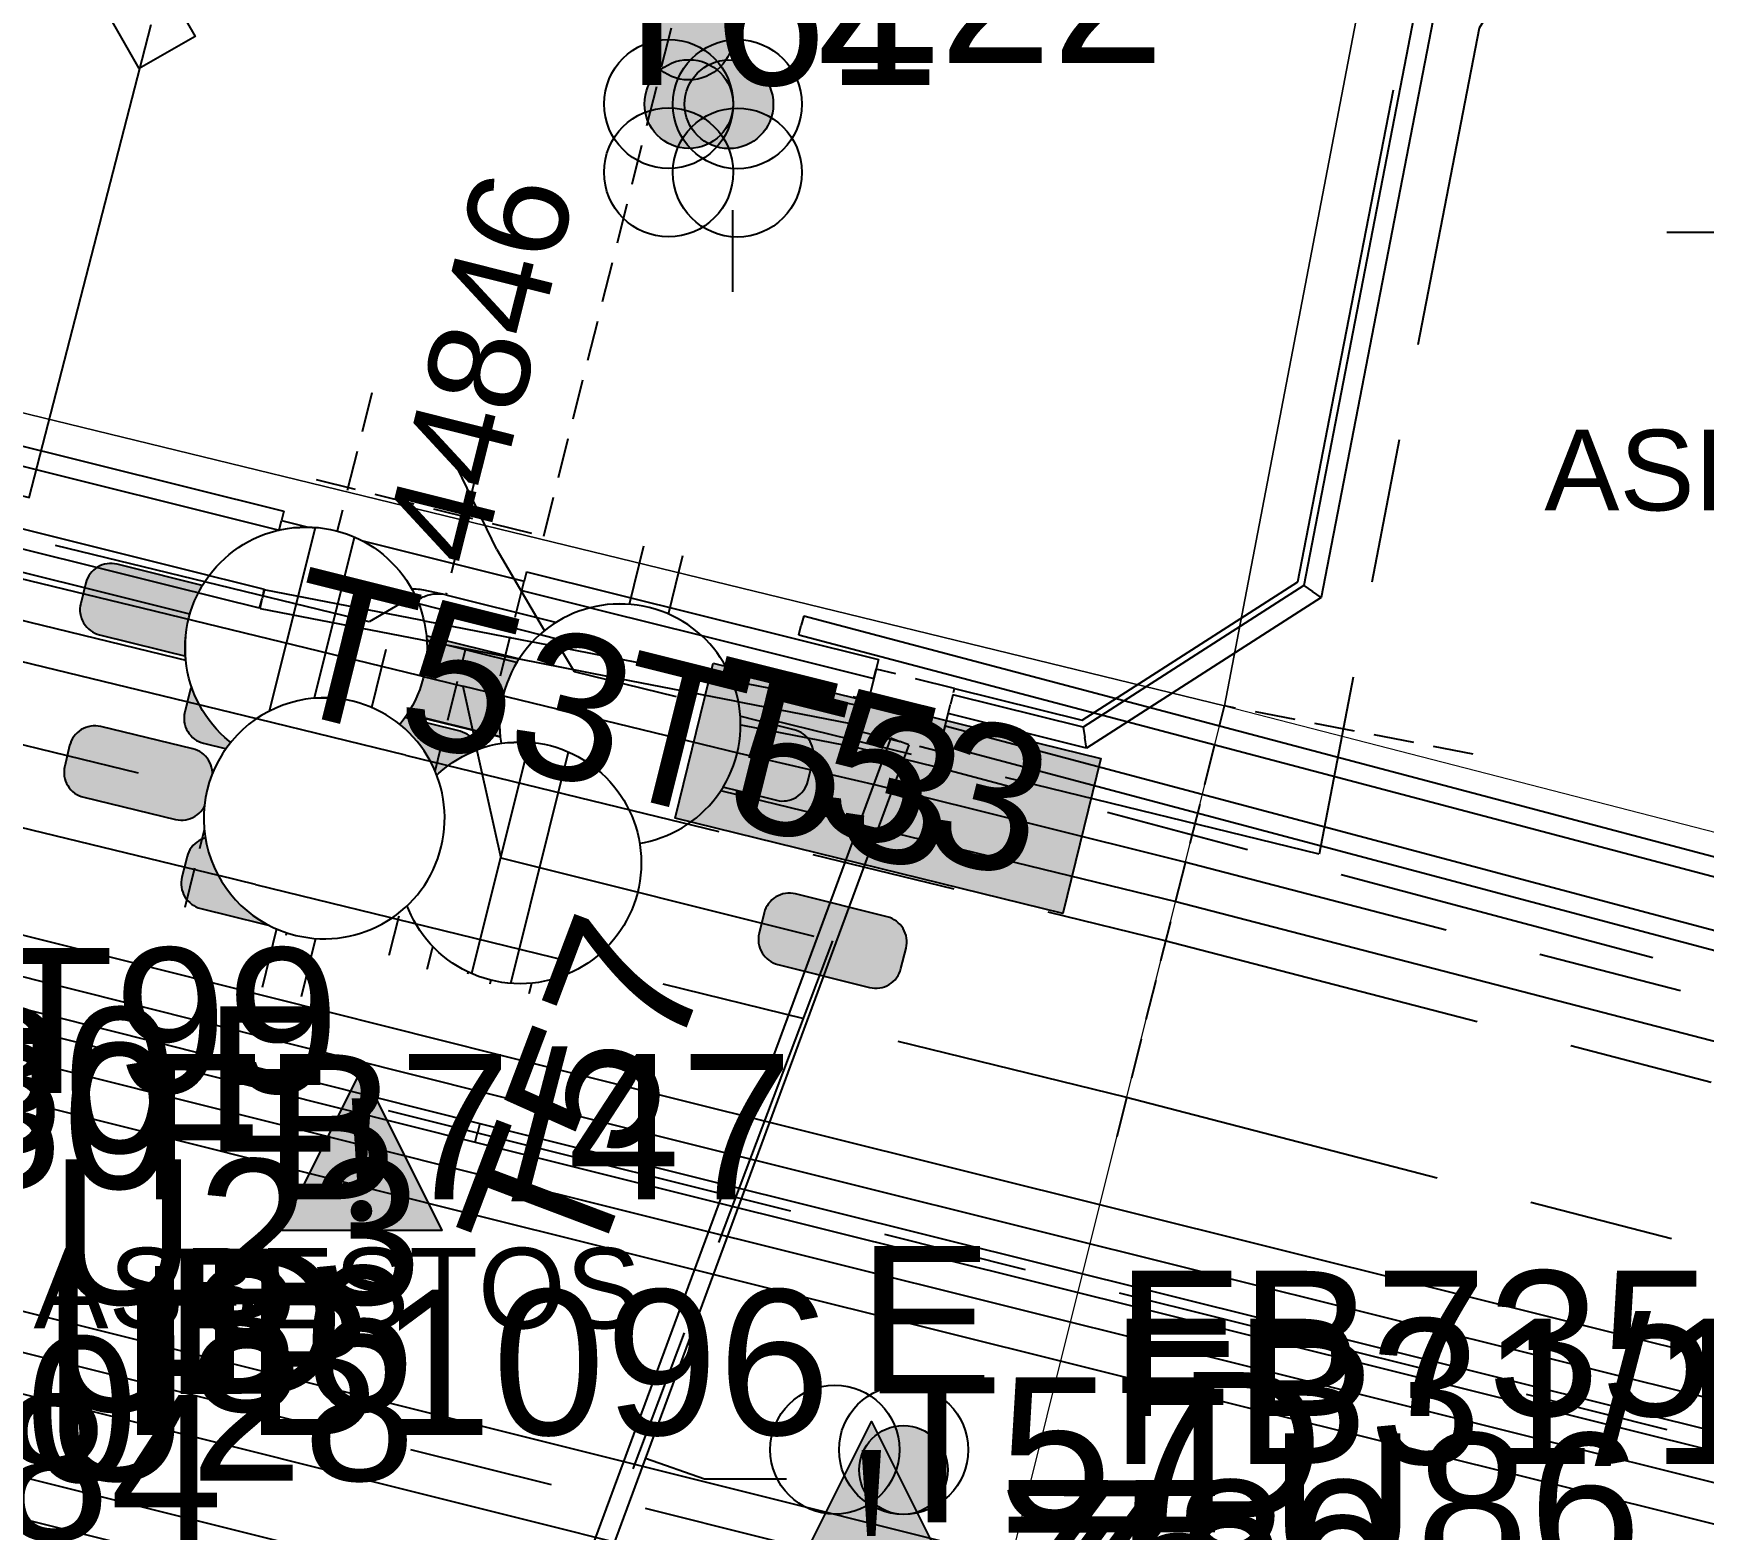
# Model space of a CAD drawing. Header units: metres. Extents: x 313711 to 315840, y 6256069 to 6257554.
# Drawn here: x 315413.14 to 315433.85, y 6256489.58 to 6256508.13 of the extents above; entities that cross this region are included whole.
import ezdxf
from ezdxf.enums import TextEntityAlignment as Align

# ---------------------------------------------------------------- set-up
doc = ezdxf.new("R2010")
doc.units = ezdxf.units.M
doc.linetypes.add('Cable Exist UG', pattern=[8.2, 4, -1.2, 1.8, -1.2])
doc.linetypes.add('DASHED', pattern=[0.75, 0.5, -0.25])
doc.layers.get('0').update_dxf_attribs({"color": 6})
for name, color, linetype in [('_User DUCT CONFIGS', 7, 'Continuous'), ('_User EARTHING', 7, 'Continuous'), ('Duct_SP_EXT', 7, 'Continuous'), ('Equip_HV_EXT', 7, 'Continuous'), ('Equip_LV_EXT', 7, 'Continuous'), ('Equip_SP_SL_EXT', 7, 'Continuous'), ('Mains_HV_EXT', 7, 'Continuous'), ('Mains_LV_EXT', 7, 'Continuous'), ('Mains_SL_EXT', 7, 'Continuous'), ('Mains_TR_EXT', 7, 'Continuous'), ('Services_SP_EXT', 7, 'Continuous'), ('SupportsUG_SP_LV_EXT', 7, 'Continuous'), ('Trench_SP_EXT', 7, 'Continuous')]:
    doc.layers.add(name, color=color, linetype=linetype)
doc.layers.add('Cadastre Land Parcels_SP_EXT', color=9, linetype='Continuous', lineweight=5)
doc.layers.add('Cadastre Roads_SP_EXT', color=9, linetype='Continuous', lineweight=5)
doc.layers.add('UNKNOWN_FEATURES', color=1, linetype='DASHED', plot=False)
doc.styles.add('iecARIAL', font='arial.ttf', dxfattribs={"height": 2})
doc.styles.add('iecNAME', font='times.ttf')
doc.styles.add('PIT_LABEL', font='arial.ttf')
doc.styles.get("Standard").update_dxf_attribs({"font": 'arial.ttf'})
doc.linetypes.add('Cable E UG', pattern='A,6,-0.5,["E",Standard,S=1.7,R=0,X=0.5,Y=-1],-2.9', length=9.4)
doc.linetypes.add('Cable P UG', pattern='A,6,-0.5,["P",Standard,S=1.7,R=0,X=0.5,Y=-1],-2.9', length=9.4)

# ---------------------------------------------------------------- blocks, each defined once
blk = doc.blocks.new('PILLAR_EXT')
blk.add_hatch(color=256).paths.add_polyline_path([(-2.475, 0.99), (-2.475, -0.99), (2.475, -0.99), (2.475, 0.99)])
blk.add_lwpolyline([(-2.475, -0.99), (2.475, -0.99), (2.475, 0.99), (-2.475, 0.99)], close=True)
at = {"style": 'iecARIAL', "flags": 8}
blk.add_attdef('ASSET_NUM', (1.5, 3.5), '', height=2.5, dxfattribs=at)
for tag, p, flags in [('OWNED_BY', (0, -0.2), 9), ('STATE', (0, -0.4), 9), ('SUPPORT_TYPE', (0, -0.6), 9), ('USAGE', (0, -0.8), 9), ('LEGEND', (0, -1), 9), ('LOCATION', (0, -1.2), 9), ('NOTES', (0, -1.4), 9), ('STREETNAME', (0, -1.8), 9), ('PARENT', (0, -1.6), 9), ('SUBURB', (0, -2), 1)]:
    blk.add_attdef(tag, p, '', height=0.2, dxfattribs=dict(flags=flags))
blk = doc.blocks.new('DUCT_EXT')
blk.add_circle((0, 0.8), 0.8)
at = {"flags": 1}
blk.add_attdef('Z', (0, 0), '', height=0.2, dxfattribs=at)
at = {"flags": 9}
for tag, p in [('DUCT_CODE', (0, 0)), ('XSECT_TYPE', (0, -0.2)), ('FB_REFERENCE', (0, -0.4)), ('STATE', (0, -0.6)), ('NOTES', (0, -0.8))]:
    blk.add_attdef(tag, text='', height=0.2, dxfattribs=at).set_placement(p, align=Align.MIDDLE_LEFT)
blk = doc.blocks.new('SL_LANTERN_EXT')
at = {"lineweight": 40}
for p, q in [((0, 1.968), (0, 6.468)), ((-1.459, 5.676), (-1.061, 5.278)), ((1.458, 5.676), (1.06, 5.278)), ((-2.25, 4.218), (2.25, 4.218)), ((-1.459, 2.759), (-1.061, 3.157)), ((1.458, 2.759), (1.06, 3.157)), ((0, 0), (0, 2.721))]:
    blk.add_line(p, q, dxfattribs=at)
blk.add_circle((0, 4.218), 1.5, dxfattribs=at)
at = {"style": 'iecARIAL', "flags": 8}
blk.add_attdef('ASSET_NUM', (1.5, 1.5), '', height=2.5, dxfattribs=at)
for tag, p, height, flags in [('CONSTRUCTED_VOLTAGE', (0.981, -0.653), 0.2, 9), ('CONTROL_TYPE', (0.981, -0.853), 0.2, 9), ('LNUMBER', (2.181, -3.253), 2.5, 8), ('LANTERN_PURPOSE', (0.981, -1.053), 0.2, 9), ('LANTERN_TYPE', (0.981, -1.253), 0.2, 9), ('NO_PHASES', (0.981, -1.453), 0.2, 9), ('OPERATING_VOLTAGE', (0.981, -1.653), 0.2, 9), ('ORIENTATION', (0.981, -1.853), 0.2, 9), ('OWNED_BY', (0.981, -2.053), 0.2, 9), ('STATE', (0.981, -2.253), 0.2, 9), ('USAGE', (0.981, -2.453), 0.2, 9), ('CEXIST', (0.981, -2.653), 0.2, 9), ('CNEW', (0.981, -2.853), 0.2, 9), ('CNUMBER', (0.981, -3.053), 0.2, 9), ('CREMOVE', (0.981, -3.253), 0.2, 9), ('CREPLACE', (0.981, -3.453), 0.2, 9), ('LKINGHEIGHT', (0.981, -3.653), 0.2, 9), ('LBRACKET', (0.981, -3.853), 0.2, 9), ('LBRACKETVOCAB', (0.981, -4.053), 0.2, 9), ('LCATEGORY', (0.981, -4.253), 0.2, 9), ('LCHARGE1', (0.981, -4.453), 0.2, 9), ('LCHARGE1PERCENT', (0.981, -4.653), 0.2, 9), ('LCHARGE2', (0.981, -4.853), 0.2, 9), ('LCHARGE2PERCENT', (0.981, -5.053), 0.2, 9), ('LCHARGE3', (0.981, -5.253), 0.2, 9), ('LCHARGE3PERCENT', (0.981, -5.453), 0.2, 9), ('LEXIST', (0.981, -5.653), 0.2, 9), ('LLAMP', (0.981, -5.853), 0.2, 9), ('LLAMPVOCAB', (0.981, -6.053), 0.2, 9), ('LMAST', (0.981, -6.253), 0.2, 9), ('LMASTVOCAB', (0.981, -6.453), 0.2, 9), ('LNEW', (0.981, -6.653), 0.2, 9), ('LANTNUMBER', (0.981, -6.853), 0.2, 9), ('LOUTREACH', (0.981, -7.253), 0.2, 9), ('LOUTREACHVOCAB', (0.981, -7.453), 0.2, 9), ('LRATECODE', (0.981, -7.653), 0.2, 9), ('LREMOVE', (0.981, -7.853), 0.2, 9), ('LREPLACE', (0.981, -8.053), 0.2, 9), ('LTYPE', (0.981, -8.253), 0.2, 9), ('LTYPEVOCAB', (0.981, -8.453), 0.2, 9), ('LEGEND', (0.981, -8.653), 0.2, 9), ('LOCATION', (0.981, -8.853), 0.2, 9), ('NOTES', (0.981, -9.053), 0.2, 9), ('STREETNAME', (0.981, -9.253), 0.2, 9), ('SUBURB', (0.981, -9.453), 0.2, 1)]:
    blk.add_attdef(tag, p, '', height=height, dxfattribs=dict(flags=flags))
blk = doc.blocks.new('CCP_EXT')
at = {"flags": 9}
for tag, p in [('ORIENTATION', (0, -0.8)), ('OWNED_BY', (0, -1)), ('USAGE', (0, -1.2)), ('LEGEND', (0, -1.4)), ('LIFE_SUPPORT', (0, -1.6)), ('STATE', (0, -1.8)), ('NOTES', (0, -2))]:
    blk.add_attdef(tag, text='', height=0.2, dxfattribs=at).set_placement(p, align=Align.MIDDLE_LEFT)
blk.add_wipeout([(0, 0.566), (0.566, 0), (0, -0.566), (-0.566, 0)])
blk.add_lwpolyline([(-0.566, 0), (0, 0.566), (0.566, 0), (0, -0.566), (-0.566, 0)])
at = {"flags": 1}
blk.add_attdef('Z', (0, 0), '', height=0.2, dxfattribs=at)
at = {"flags": 9}
for tag, p in [('CCP_TYPE', (0, 0)), ('CONSTRUCTED_VOLTAGE', (0, -0.2)), ('NO_PHASES', (0, -0.4)), ('OPERATING_VOLTAGE', (0, -0.6))]:
    blk.add_attdef(tag, text='', height=0.2, dxfattribs=at).set_placement(p, align=Align.MIDDLE_LEFT)
blk = doc.blocks.new('HV_STJ_EXT')
h = blk.add_hatch(color=256)
edge = h.paths.add_edge_path()
edge.add_ellipse((-0.586, 0.131), major_axis=(0.226, 0.226), ratio=1, start_angle=45, end_angle=135)
edge.add_line((-0.906, 0.131), (-0.906, -0.131))
edge.add_ellipse((-0.586, -0.131), major_axis=(0.226, 0.226), ratio=1, start_angle=135, end_angle=225)
edge.add_line((-0.586, -0.451), (0.586, -0.451))
edge.add_ellipse((0.586, -0.131), major_axis=(-0.226, 0.226), ratio=1, start_angle=135, end_angle=225)
edge.add_line((0.906, -0.131), (0.906, 0.131))
edge.add_ellipse((0.586, 0.131), major_axis=(-0.226, 0.226), ratio=1, start_angle=225, end_angle=315)
edge.add_line((0.586, 0.451), (-0.586, 0.451))
blk.add_lwpolyline([(-0.906, 0.131), (-0.906, -0.131, 0.414214), (-0.586, -0.451), (0.586, -0.451, 0.414214), (0.906, -0.131), (0.906, 0.131, 0.414214), (0.586, 0.451), (-0.586, 0.451, 0.414214)], format="xyb", close=True)
for tag, flags, p in [('ORIENTATION', 9, (1.5, 0)), ('USAGE', 9, (1.5, -0.2)), ('LEGEND', 9, (1.5, -0.4)), ('NOTES', 9, (1.5, -0.6)), ('Z', 1, (1.5, -0.8))]:
    blk.add_attdef(tag, text='', height=0.2, dxfattribs=dict(flags=flags)).set_placement(p, align=Align.MIDDLE_LEFT)
blk = doc.blocks.new('LV_STJ_EXT')
h = blk.add_hatch(color=256)
edge = h.paths.add_edge_path()
edge.add_ellipse((-0.586, 0.131), major_axis=(0.226, 0.226), ratio=1, start_angle=45, end_angle=135)
edge.add_line((-0.906, 0.131), (-0.906, -0.131))
edge.add_ellipse((-0.586, -0.131), major_axis=(0.226, 0.226), ratio=1, start_angle=135, end_angle=225)
edge.add_line((-0.586, -0.451), (0.586, -0.451))
edge.add_ellipse((0.586, -0.131), major_axis=(-0.226, 0.226), ratio=1, start_angle=135, end_angle=225)
edge.add_line((0.906, -0.131), (0.906, 0.131))
edge.add_ellipse((0.586, 0.131), major_axis=(-0.226, 0.226), ratio=1, start_angle=225, end_angle=315)
edge.add_line((0.586, 0.451), (-0.586, 0.451))
blk.add_lwpolyline([(-0.906, 0.131), (-0.906, -0.131, 0.414214), (-0.586, -0.451), (0.586, -0.451, 0.414214), (0.906, -0.131), (0.906, 0.131, 0.414214), (0.586, 0.451), (-0.586, 0.451, 0.414214)], format="xyb", close=True)
at = {"flags": 1}
blk.add_attdef('Z', (0, 0), '', height=0.2, dxfattribs=at)
at = {"flags": 9}
for tag, p in [('ORIENTATION', (0, 0)), ('USAGE', (0, -0.2)), ('LEGEND', (0, -0.4)), ('NOTES', (0, -0.6))]:
    blk.add_attdef(tag, text='', height=0.2, dxfattribs=at).set_placement(p, align=Align.MIDDLE_LEFT)
blk = doc.blocks.new('WARNING_FEATURE_EXT')
h = blk.add_hatch(color=2)
h.dxf.hatch_style = 1
h.paths.add_polyline_path([(0.001, 1.995), (-0.994, -0.001), (0.997, -0.001)])
at = {"color": 18, "true_color": 0x000000}
blk.add_lwpolyline([(-0.994, -0.001), (0.001, 1.995), (0.997, -0.001)], close=True, dxfattribs=at)
at = {"color": 18, "true_color": 0x000000, "insert": (0.001, 0.872), "char_height": 1.5, "attachment_point": 5, "line_spacing_factor": 1.5, "style": 'iecNAME'}
blk.add_mtext_dynamic_manual_height_columns('!', width=1.5, gutter_width=4, heights=[0], dxfattribs=at)
at = {"color": 2, "flags": 1}
for tag, p in [('STATE', (1.191, 2.008)), ('HAZMAT_ID', (1.191, 0.723))]:
    blk.add_attdef(tag, p, '', height=0.8, dxfattribs=at)
at = {"color": 2}
blk.add_attdef('WARNING_TYPE', text='', height=1, dxfattribs=at).set_placement((-4.067, -1.217), (4.875, -1.217), align=Align.ALIGNED)
at = {"color": 2, "flags": 1}
blk.add_attdef('WARNING_DESC', text='', height=0.8, dxfattribs=at).set_placement((1.191, -0.562), align=Align.MIDDLE_CENTER)
blk = doc.blocks.new('LV_UG_LINKS_CLOSED_EXT')
blk.add_wipeout([(-1.056, 1.057), (-1.18, 0.916), (-1.286, 0.761), (-1.371, 0.594), (-1.435, 0.417), (-1.476, 0.234), (-1.493, 0.047), (-1.487, -0.14), (-1.458, -0.326), (-1.406, -0.506), (-1.331, -0.678), (-1.236, -0.839), (-1.121, -0.988), (-0.988, -1.12), (-0.84, -1.235), (-0.679, -1.331), (-0.506, -1.406), (-0.326, -1.458), (-0.141, -1.487), (0.047, -1.493), (0.233, -1.476), (0.416, -1.435), (0.593, -1.371), (0.76, -1.286), (0.915, -1.181), (1.056, -1.057), (1.18, -0.916), (1.286, -0.761), (1.371, -0.594), (1.435, -0.417), (1.476, -0.234), (1.493, -0.047), (1.487, 0.14), (1.458, 0.326), (1.406, 0.506), (1.331, 0.678), (1.236, 0.839), (1.121, 0.988), (0.988, 1.12), (0.84, 1.235), (0.679, 1.331), (0.506, 1.406), (0.326, 1.458), (0.141, 1.487), (-0.047, 1.493), (-0.233, 1.476), (-0.416, 1.435), (-0.593, 1.371), (-0.76, 1.286), (-0.915, 1.181)])
for p, q in [((-0.25, -1.479), (-0.25, 1.479)), ((0.25, -1.479), (0.25, 1.479))]:
    blk.add_line(p, q)
blk.add_circle((0, 0), 1.5)
at = {"flags": 9}
for tag, p in [('ACTUAL_STATUS', (0, 0)), ('CONSTRUCTED_VOLTAGE', (0, -0.2)), ('NO_PHASES', (0, -0.4)), ('OPERATING_VOLTAGE', (0, -0.6)), ('ORIENTATION', (0, -0.8)), ('STATE', (0, -1)), ('SWITCH_TYPE', (0, -1.2)), ('USAGE', (0, -1.4)), ('NOTES', (0, -1.6))]:
    blk.add_attdef(tag, text='', height=0.2, dxfattribs=at).set_placement(p, align=Align.MIDDLE_LEFT)
at = {"flags": 1}
blk.add_attdef('Z', (0, 0), '', height=0.2, dxfattribs=at)
blk = doc.blocks.new('LV_UG_LINKS_OPEN_EXT')
for p, q in [((-0.249, 1.473), (-0.249, 2.22)), ((0.249, 1.473), (0.249, 2.22)), ((-0.249, -1.473), (-0.249, -2.22)), ((0.249, -1.473), (0.249, -2.22))]:
    blk.add_line(p, q)
at = {"flags": 9}
for tag, p in [('ACTUAL_STATUS', (0, 0)), ('CONSTRUCTED_VOLTAGE', (0, -0.2)), ('NO_PHASES', (0, -0.4)), ('OPERATING_VOLTAGE', (0, -0.6)), ('ORIENTATION', (0, -0.8)), ('STATE', (0, -1)), ('SWITCH_TYPE', (0, -1.2)), ('USAGE', (0, -1.4)), ('NOTES', (0, -1.6))]:
    blk.add_attdef(tag, text='', height=0.2, dxfattribs=at).set_placement(p, align=Align.MIDDLE_LEFT)
at = {"flags": 1}
blk.add_attdef('Z', (0, 0), '', height=0.2, dxfattribs=at)
blk.add_wipeout([(-0.249, 1.473), (-0.432, 1.43), (-0.608, 1.365), (-0.774, 1.278), (-0.928, 1.171), (-1.067, 1.045), (-1.19, 0.903), (-1.294, 0.747), (-1.377, 0.579), (-1.439, 0.402), (-1.478, 0.218), (-1.494, 0.031), (-1.486, -0.156), (-1.455, -0.341), (-1.4, -0.521), (-1.324, -0.692), (-1.227, -0.853), (-1.11, -1), (-0.976, -1.131), (-0.827, -1.244), (-0.664, -1.338), (-0.491, -1.411), (-0.311, -1.461), (-0.125, -1.489), (0.062, -1.493), (0.249, -1.473), (0.432, -1.43), (0.608, -1.365), (0.774, -1.278), (0.928, -1.171), (1.067, -1.045), (1.19, -0.903), (1.294, -0.747), (1.377, -0.579), (1.439, -0.402), (1.478, -0.218), (1.494, -0.031), (1.486, 0.156), (1.455, 0.341), (1.4, 0.521), (1.324, 0.692), (1.227, 0.853), (1.11, 1), (0.976, 1.131), (0.827, 1.244), (0.664, 1.338), (0.491, 1.411), (0.311, 1.461), (0.125, 1.489), (-0.062, 1.493)])
blk.add_lwpolyline([(0, -1.494, 1), (0, 1.494, 1)], format="xyb", close=True)
blk = doc.blocks.new('CABLE_LARGE_EXT')
h = blk.add_hatch(color=256)
edge = h.paths.add_edge_path()
edge.add_arc((0, 0.55), 0.55, 0, 360)
blk.add_circle((0, 0.55), 0.55)
at = {"flags": 1}
blk.add_attdef('Z', (0, 0), '', height=0.2, dxfattribs=at)
at = {"flags": 9}
for tag, p in [('COND_CODE', (0, 0)), ('FB_REFERENCE', (0, -0.2)), ('STATE', (0, -0.4)), ('XSECT_SIZE', (0, -0.6)), ('NOTES', (0, -0.8))]:
    blk.add_attdef(tag, text='', height=0.2, dxfattribs=at).set_placement(p, align=Align.MIDDLE_LEFT)
blk = doc.blocks.new('PIT_EXT')
blk.add_hatch(color=256).paths.add_polyline_path([(-2.475, 0.99), (2.475, 0.99), (2.475, -0.99), (-2.475, -0.99)])
at = {"lineweight": -3}
blk.add_lwpolyline([(-2.475, 0.99), (2.475, 0.99), (2.475, -0.99), (-2.475, -0.99)], close=True, dxfattribs=at)
at = {"style": 'PIT_LABEL'}
for tag, height, flags, p in [('ASSET_NUM', 2.5, 8, (2, 2)), ('STREET_CODE', 0.2, 9, (0, -0.2))]:
    blk.add_attdef(tag, text='', height=height, dxfattribs=dict(at, flags=flags)).set_placement(p, align=Align.MIDDLE_LEFT)
at = {"flags": 1}
blk.add_attdef('Z', (0, 0), '', height=0.2, dxfattribs=at)
at = {"flags": 9}
for tag, p in [('OWNED_BY', (0, -0.4)), ('STATE', (0, -0.6)), ('SUPPORT_TYPE', (0, -0.8)), ('USAGE', (0, -1)), ('LOCATION', (0, -1.2)), ('NOTES', (0, -1.4))]:
    blk.add_attdef(tag, text='', height=0.2, dxfattribs=at).set_placement(p, align=Align.MIDDLE_LEFT)

msp = doc.modelspace()

# ---------------------------------------------------------------- linework, layer by layer
at = {"layer": '_User DUCT CONFIGS'}
for points in [[(315421.811, 6256505.937), (315421.811, 6256504.924)], [(315434.947, 6256505.66), (315433.392, 6256505.66)], [(315422.479, 6256490.202), (315421.462, 6256490.202), (315420.731, 6256490.457)]]:
    msp.add_lwpolyline(points, dxfattribs=at)
at = {"layer": 'Cadastre Land Parcels_SP_EXT', "linetype": 'Continuous'}
msp.add_lwpolyline([(315437.118, 6256553.86), (315435.449, 6256556.455), (315432.933, 6256558.246), (315404.639, 6256565.374), (315401.119, 6256550.437), (315400.984, 6256550.472), (315397.407, 6256538.599), (315388.602, 6256509.375), (315404.41, 6256505.521), (315427.911, 6256499.793), (315431.701, 6256519.549), (315433.183, 6256525.36), (315432.831, 6256525.437), (315437.702, 6256550.833), (315437.118, 6256553.86)], close=True, dxfattribs=at)
at = {"layer": 'Cadastre Roads_SP_EXT', "linetype": 'Continuous'}
msp.add_lwpolyline([(315437.702, 6256550.833), (315432.831, 6256525.437), (315433.183, 6256525.36), (315431.701, 6256519.549), (315427.911, 6256499.793), (315439.301, 6256496.855), (315455.014, 6256492.844), (315452.186, 6256494.376), (315450.458, 6256497.086), (315450.263, 6256500.295), (315460.542, 6256552.988)], dxfattribs=at)
at = {"layer": 'Duct_SP_EXT'}
for p, q in [((315430.306, 6256508.595), (315428.891, 6256501.282)), ((315430.542, 6256508.549), (315429.107, 6256501.136)), ((315428.891, 6256501.282), (315426.158, 6256499.526)), ((315428.891, 6256501.282), (315428.999, 6256501.209)), ((315429.107, 6256501.136), (315426.2, 6256499.268)), ((315429.107, 6256501.136), (315428.999, 6256501.209)), ((315422.692, 6256500.906), (315422.661, 6256500.79)), ((315422.692, 6256500.906), (315454.349, 6256492.533)), ((315422.63, 6256500.674), (315422.661, 6256500.79)), ((315422.63, 6256500.674), (315454.287, 6256492.301)), ((315423.563, 6256500.132), (315423.592, 6256500.249)), ((315423.621, 6256500.365), (315423.592, 6256500.249)), ((315424.543, 6256499.929), (315424.513, 6256499.812)), ((315426.158, 6256499.526), (315424.543, 6256499.929)), ((315423.422, 6256499.543), (315423.445, 6256499.661)), ((315423.468, 6256499.779), (315423.445, 6256499.661)), ((315424.484, 6256499.696), (315424.513, 6256499.812)), ((315426.2, 6256499.268), (315424.484, 6256499.696)), ((315424.386, 6256499.311), (315424.417, 6256499.427)), ((315424.448, 6256499.543), (315424.417, 6256499.427)), ((315424.448, 6256499.543), (315449.196, 6256492.956)), ((315426.158, 6256499.526), (315426.179, 6256499.397)), ((315423.771, 6256499.393), (315423.883, 6256499.351)), ((315423.996, 6256499.31), (315423.883, 6256499.351)), ((315424.386, 6256499.311), (315449.135, 6256492.724)), ((315426.2, 6256499.268), (315426.179, 6256499.397)), ((315418.618, 6256494.38), (315418.647, 6256494.497)), ((315418.676, 6256494.613), (315418.647, 6256494.497)), ((315418.676, 6256494.613), (315434.211, 6256490.739)), ((315418.618, 6256494.38), (315434.154, 6256490.506))]:
    msp.add_line(p, q, dxfattribs=at)
at = {"layer": 'Mains_HV_EXT', "linetype": 'Cable P UG'}
for points in [[(315636.172, 6256442.659), (315561.234, 6256460.994), (315555.592, 6256460.225), (315526.31, 6256467.475), (315512.72, 6256470.825), (315503.979, 6256473.005), (315491.37, 6256476.155), (315463.221, 6256483.104), (315437, 6256489.43), (315434.064, 6256490.136), (315418.526, 6256494.012), (315385.608, 6256502.285), (315365.238, 6256507.415)], [(315636.052, 6256442.173), (315561.208, 6256460.485), (315555.564, 6256459.717), (315526.19, 6256466.989), (315512.599, 6256470.339), (315503.858, 6256472.52), (315491.249, 6256475.669), (315463.103, 6256482.618), (315436.883, 6256488.944), (315433.945, 6256489.651), (315418.404, 6256493.527), (315385.486, 6256501.8), (315365.116, 6256506.93)]]:
    msp.add_lwpolyline(points, dxfattribs=at)
at = {"layer": 'Trench_SP_EXT', "linetype": 'Cable Exist UG'}
for points in [[(315424.562, 6256500.006), (315426.143, 6256499.612), (315428.818, 6256501.331), (315429.239, 6256503.505), (315430.658, 6256510.798), (315430.658, 6256510.798, -0.227058), (315430.781, 6256510.928), (315430.781, 6256510.928, 0.212012), (315430.905, 6256511.025)], [(315418.888, 6256501.731), (315419.521, 6256500.653), (315419.521, 6256500.653, -0.63514), (315419.262, 6256500.298), (315419.262, 6256500.298), (315418.498, 6256500.488), (315415.976, 6256501.118)], [(315418.254, 6256501.168), (315417.981, 6256501.227), (315417.981, 6256501.227, 0.090344), (315417.612, 6256501.221), (315417.612, 6256501.221), (315416.919, 6256501.051), (315416.919, 6256501.051, -0.101942), (315416.677, 6256501.046)], [(315417.253, 6256500.868, 0.113264), (315417.57, 6256500.945), (315417.57, 6256500.945), (315417.954, 6256501.129), (315417.954, 6256501.129, -0.173363), (315418.254, 6256501.168)], [(315419.521, 6256500.653), (315419.599, 6256500.434), (315419.642, 6256500.179), (315419.642, 6256500.179, 0.514963), (315419.869, 6256500.093), (315419.869, 6256500.093), (315420.115, 6256500.213), (315420.115, 6256500.213, -0.059856), (315420.3, 6256500.274)]]:
    msp.add_lwpolyline(points, format="xyb", dxfattribs=at)
for points in [[(315449.07, 6256492.451), (315424.32, 6256499.036), (315423.36, 6256499.27), (315415.879, 6256500.729), (315404.019, 6256503.688), (315389.596, 6256507.292)], [(315418.888, 6256501.731), (315418.276, 6256502.996)], [(315416.218, 6256502.088), (315419.225, 6256501.338)], [(315418.254, 6256501.168), (315423.495, 6256499.86)]]:
    msp.add_lwpolyline(points, dxfattribs=at)
at = {"layer": 'UNKNOWN_FEATURES'}
for points in [[(315416.647, 6256502.599), (315419.468, 6256501.895), (315433.437, 6256557.488)], [(315417.338, 6256503.674), (315416.677, 6256501.046)], [(315418.81, 6256503.377), (315418.255, 6256501.168)], [(315415.022, 6256497.296), (315415.976, 6256501.118), (315416.218, 6256502.088)], [(315418.025, 6256496.527), (315419.225, 6256501.338)], [(315416.275, 6256496.946), (315417.253, 6256500.868)], [(315417.554, 6256496.701), (315418.498, 6256500.488)], [(315419.506, 6256500.396), (315418.525, 6256496.464)], [(315419.29, 6256496.225), (315420.3, 6256500.274)], [(315423.592, 6256500.248), (315423.398, 6256499.472), (315424.368, 6256499.23), (315424.562, 6256500.006), (315423.592, 6256500.248)], [(315418.804, 6256496.343), (315419.735, 6256500.077)], [(315426.577, 6256494.45), (315427.909, 6256499.79)], [(315430.993, 6256499.193), (315427.909, 6256499.79)]]:
    msp.add_lwpolyline(points, dxfattribs=at)

# ---------------------------------------------------------------- block references
at = {"layer": '_User DUCT CONFIGS'}
for name, p, rotation in [('CABLE_LARGE_EXT', (315421.818, 6256508.103), 90.0000000000002), ('DUCT_EXT', (315421.818, 6256507.255), 89.929876784844), ('DUCT_EXT', (315422.669, 6256507.253), 89.98440569069501), ('CABLE_LARGE_EXT', (315421.818, 6256507.255), 90.0000000000002), ('CABLE_LARGE_EXT', (315422.315, 6256507.253), 90.08633879351177), ('DUCT_EXT', (315421.817, 6256506.407), 89.929876784844), ('DUCT_EXT', (315422.669, 6256506.405), 89.98440569069501), ('DUCT_EXT', (315423.076, 6256489.767), 359.8705331204645), ('DUCT_EXT', (315423.929, 6256489.765), 359.8705331204645)]:
    msp.add_blockref(name, p, dxfattribs=dict(at, rotation=rotation))
msp.add_blockref('CABLE_LARGE_EXT', (315423.929, 6256489.765), dxfattribs=at)
at = {"layer": '_User EARTHING'}
ref = msp.add_blockref('WARNING_FEATURE_EXT', (315435.942, 6256503.432), dxfattribs=at)
ref.add_attrib('WARNING_TYPE', 'ASBESTOS', (315431.875, 6256502.215), dxfattribs={"layer": '0', "color": 2, "height": 1})
ref = msp.add_blockref('WARNING_FEATURE_EXT', (315417.209, 6256493.287), dxfattribs=at)
ref.add_attrib('WARNING_TYPE', 'ASBESTOS', (315413.142, 6256492.07), dxfattribs={"layer": '0', "color": 2, "height": 1})
ref = msp.add_blockref('WARNING_FEATURE_EXT', (315423.53, 6256488.923), dxfattribs=at)
ref.add_attrib('WARNING_TYPE', 'ASBESTOS', (315419.464, 6256487.706), dxfattribs={"layer": '0', "color": 2, "height": 1})
at = {"layer": 'Equip_HV_EXT'}
for p, rotation in [((315415.929, 6256499.625), 166.1759814467769), ((315417.754, 6256499.18), 345.9815358421991), ((315415.894, 6256497.575), 345.9923577046455)]:
    msp.add_blockref('HV_STJ_EXT', p, dxfattribs=dict(at, rotation=rotation))
at = {"layer": 'Equip_LV_EXT'}
for p, rotation in [((315414.639, 6256500.969), 345.994288621357), ((315421.896, 6256499.2), 165.9942886213568), ((315414.441, 6256498.959), 346.4669650271941), ((315423.05, 6256496.879), 165.9942886132856)]:
    msp.add_blockref('LV_STJ_EXT', p, dxfattribs=dict(at, rotation=rotation))
at = {"layer": 'Equip_SP_SL_EXT'}
ref = msp.add_blockref('SL_LANTERN_EXT', (315431.806, 6256509.394), dxfattribs=dict(at, rotation=257.1930369397287))
ref.add_attrib('ASSET_NUM', '52752', dxfattribs={"layer": '0', "height": 2.5, "rotation": 344.7625, "style": 'iecARIAL'}).set_placement((315433.306, 6256510.894), align=Align.MIDDLE_LEFT)
at = {"layer": 'SupportsUG_SP_LV_EXT'}
ref = msp.add_blockref('PILLAR_EXT', (315418.464, 6256500.037), dxfattribs=dict(at, xscale=0.5, yscale=0.5, zscale=0.5, rotation=166.0241735911987))
ref.add_attrib('ASSET_NUM', '44846', dxfattribs={"layer": '0', "height": 1.25, "rotation": 75.8957, "style": 'iecARIAL'}).set_placement((315418.078, 6256501.633), align=Align.MIDDLE_LEFT)

# ---------------------------------------------------------------- texts
at = {"layer": '_User DUCT CONFIGS'}
for s, p in [('Z22', (315422.834, 6256507.763)), ('T61', (315420.041, 6256507.491)), ('L', (315412.169, 6256495.597)), ('E', (315415.253, 6256494.263)), ('Z80', (315410.571, 6256493.805)), ('FB7/47', (315414.455, 6256493.672)), ('U23', (315413.349, 6256492.369)), ('B', (315414.761, 6256491.258)), ('D', (315415.186, 6256491.26)), ('E', (315423.361, 6256491.293)), ('U86', (315413.262, 6256491.043)), ('FB7354', (315426.557, 6256490.985)), ('FB1096', (315414.221, 6256490.751)), ('FB31/17', (315426.489, 6256490.391)), ('Z90', (315410.107, 6256490.168)), ('U28', (315413.269, 6256490.184)), ('T57', (315423.578, 6256489.665)), ('D', (315427.32, 6256489.729)), ('T84', (315411.158, 6256489.445)), ('U86', (315428.467, 6256488.971)), ('Z5', (315425.065, 6256488.39)), ('Z80', (315425.748, 6256488.387)), ('Z5', (315425.065, 6256487.937)), ('Z80', (315425.737, 6256487.942))]:
    msp.add_text(s, height=1.8, dxfattribs=at).set_placement(p)

# ---------------------------------------------------------------- next in the draw order: block references
at = {"layer": 'Services_SP_EXT', "rotation": 74.76408043590388}
msp.add_blockref('CCP_EXT', (315414.602, 6256508.242), dxfattribs=at)

# ---------------------------------------------------------------- next in the draw order: linework, layer by layer
at = {"layer": 'Cadastre Roads_SP_EXT', "linetype": 'Continuous'}
msp.add_lwpolyline([(315358.429, 6256498.196), (315385.407, 6256491.455), (315396.244, 6256488.747), (315401.607, 6256487.407), (315423.456, 6256481.94), (315425.712, 6256490.985), (315427.911, 6256499.793), (315404.41, 6256505.521), (315388.602, 6256509.375), (315368.556, 6256514.427)], dxfattribs=at)
at = {"layer": 'Mains_HV_EXT', "linetype": 'Cable P UG'}
for points in [[(315521.061, 6256556.791), (315522.41, 6256561.685), (315529.492, 6256559.731), (315529.492, 6256559.731), (315523.367, 6256538.148), (315523.303, 6256537.927), (315522.517, 6256534.698), (315509.049, 6256481.299), (315508.809, 6256480.349), (315508.809, 6256480.349), (315495.181, 6256468.951), (315483.721, 6256471.759), (315454.17, 6256478.99), (315426.622, 6256485.793), (315425.031, 6256487.216), (315402.941, 6256492.743), (315397.577, 6256494.083), (315386.74, 6256496.791), (315355.387, 6256504.626), (315354.208, 6256503.92)], [(315521.58, 6256556.791), (315522.759, 6256561.07), (315528.391, 6256559.516), (315528.391, 6256559.516), (315522.406, 6256538.424), (315522.336, 6256538.185), (315521.546, 6256534.938), (315508.079, 6256481.544), (315507.919, 6256480.908), (315507.919, 6256480.908), (315494.927, 6256470.043), (315483.959, 6256472.73), (315454.407, 6256479.962), (315427.103, 6256486.705), (315425.513, 6256488.126), (315403.184, 6256493.713), (315397.819, 6256495.053), (315386.982, 6256497.761), (315386.982, 6256497.761), (315355.228, 6256505.696)], [(315313.849, 6256515.017), (315314.606, 6256514.828), (315328.411, 6256511.377), (315332.494, 6256510.354), (315352.643, 6256505.313), (315355.069, 6256506.767), (315355.069, 6256506.767), (315387.225, 6256498.731), (315398.062, 6256496.023), (315403.426, 6256494.683), (315425.996, 6256489.036), (315425.996, 6256489.036), (315427.584, 6256487.616), (315454.643, 6256480.934), (315484.197, 6256473.701), (315494.673, 6256471.135), (315507.029, 6256481.467), (315507.029, 6256481.467), (315520.348, 6256534.277), (315509.814, 6256537.332), (315513.833, 6256551.191)], [(315367.946, 6256512.002), (315388.001, 6256506.948), (315388.001, 6256506.948), (315403.817, 6256503.092), (315427.304, 6256497.364), (315454.349, 6256490.349), (315454.349, 6256490.349), (315498.399, 6256479.463), (315503.467, 6256483.703), (315515.525, 6256531.511), (315504.858, 6256534.604), (315509.668, 6256551.191)]]:
    msp.add_lwpolyline(points, dxfattribs=at)
at = {"layer": 'Mains_LV_EXT', "linetype": 'Cable Exist UG'}
msp.add_lwpolyline([(315324.601, 6256523.412), (315329.367, 6256522.215), (315335.057, 6256518.722), (315335.057, 6256518.722), (315345.229, 6256516.166), (315345.665, 6256515.426), (315347.479, 6256514.942), (315348.141, 6256515.434), (315348.141, 6256515.434), (315350.078, 6256514.947), (315367.58, 6256510.548), (315387.64, 6256505.492), (315391.727, 6256504.496), (315391.919, 6256504.129), (315393.733, 6256503.667), (315394.165, 6256503.901), (315403.462, 6256501.635), (315414.441, 6256498.959)], dxfattribs=at)

# ---------------------------------------------------------------- next in the draw order: block references
at = {"layer": 'Equip_LV_EXT', "rotation": 346.0055531307594}
msp.add_blockref('LV_UG_LINKS_CLOSED_EXT', (315416.522, 6256500.51), dxfattribs=at)

# ---------------------------------------------------------------- next in the draw order: linework, layer by layer
at = {"layer": 'Duct_SP_EXT'}
for p, q in [((315404.387, 6256505.163), (315416.247, 6256502.204)), ((315404.329, 6256504.93), (315416.189, 6256501.971)), ((315416.005, 6256501.234), (315404.145, 6256504.192)), ((315416.247, 6256502.204), (315416.218, 6256502.088)), ((315416.189, 6256501.971), (315416.218, 6256502.088)), ((315415.998, 6256501.235), (315415.976, 6256501.118)), ((315416.005, 6256501.234), (315415.976, 6256501.118))]:
    msp.add_line(p, q, dxfattribs=at)
at = {"layer": 'Mains_LV_EXT', "linetype": 'Cable Exist UG'}
msp.add_lwpolyline([(315374.416, 6256510.887), (315388.121, 6256507.433), (315403.936, 6256503.578), (315414.639, 6256500.969)], dxfattribs=at)
at = {"layer": 'Services_SP_EXT'}
msp.add_lwpolyline([(315374.416, 6256510.888), (315375.97, 6256511.527), (315388.361, 6256508.404), (315404.173, 6256504.55), (315413.089, 6256502.376), (315414.602, 6256508.242)], dxfattribs=at)

# ---------------------------------------------------------------- next in the draw order: block references
at = {"layer": 'Equip_LV_EXT', "rotation": 165.9942886213568}
msp.add_blockref('LV_UG_LINKS_OPEN_EXT', (315420.416, 6256499.561), dxfattribs=at)

# ---------------------------------------------------------------- next in the draw order: linework, layer by layer
at = {"layer": 'Duct_SP_EXT'}
for p, q in [((315419.196, 6256501.221), (315419.225, 6256501.338)), ((315419.254, 6256501.454), (315419.225, 6256501.338)), ((315419.254, 6256501.454), (315423.621, 6256500.365)), ((315419.196, 6256501.221), (315423.563, 6256500.132)), ((315420.277, 6256500.157), (315420.3, 6256500.274)), ((315420.277, 6256500.157), (315420.3, 6256500.274)), ((315420.323, 6256500.392), (315420.3, 6256500.274)), ((315420.323, 6256500.392), (315420.3, 6256500.274)), ((315420.323, 6256500.392), (315423.468, 6256499.779))]:
    msp.add_line(p, q, dxfattribs=at)
at = {"layer": 'Mains_LV_EXT', "linetype": 'Cable Exist UG'}
msp.add_lwpolyline([(315462.315, 6256488.896), (315454.469, 6256490.834), (315427.416, 6256497.852), (315423.608, 6256498.802), (315421.896, 6256499.2)], dxfattribs=at)

# ---------------------------------------------------------------- next in the draw order: block references
at = {"layer": 'Equip_LV_EXT', "rotation": 345.9949210682254}
msp.add_blockref('LV_UG_LINKS_CLOSED_EXT', (315419.177, 6256497.845), dxfattribs=at)

# ---------------------------------------------------------------- next in the draw order: texts
at = {"layer": 'Mains_LV_EXT'}
msp.add_text('T53', height=1.8, rotation=345.9943, dxfattribs=at).set_placement((315421.246, 6256498.677))

# ---------------------------------------------------------------- next in the draw order: linework, layer by layer
at = {"layer": 'Duct_SP_EXT'}
msp.add_line((315420.277, 6256500.157), (315423.422, 6256499.543), dxfattribs=at)

# ---------------------------------------------------------------- next in the draw order: block references
at = {"layer": 'Equip_LV_EXT', "rotation": 346.3017203582563}
msp.add_blockref('LV_UG_LINKS_OPEN_EXT', (315416.747, 6256498.397), dxfattribs=at)
at = {"layer": 'SupportsUG_SP_LV_EXT', "rotation": 346.1715538770816}
msp.add_blockref('PIT_EXT', (315423.738, 6256498.769), dxfattribs=at)

# ---------------------------------------------------------------- next in the draw order: texts
at = {"layer": 'Mains_LV_EXT'}
msp.add_text('T53', height=1.8, rotation=345.9943, dxfattribs=at).set_placement((315420.164, 6256498.75))

# ---------------------------------------------------------------- next in the draw order: linework, layer by layer
at = {"layer": 'Duct_SP_EXT'}
for p, q in [((315415.946, 6256501.001), (315404.087, 6256503.959)), ((315385.759, 6256502.886), (315418.676, 6256494.613)), ((315385.701, 6256502.654), (315418.618, 6256494.38)), ((315415.946, 6256501.001), (315415.976, 6256501.118)), ((315415.953, 6256501), (315415.976, 6256501.118)), ((315415.998, 6256501.235), (315420.323, 6256500.392)), ((315415.953, 6256501), (315420.277, 6256500.157)), ((315423.771, 6256499.393), (315418.441, 6256484.964)), ((315423.996, 6256499.31), (315418.666, 6256484.881))]:
    msp.add_line(p, q, dxfattribs=at)
at = {"layer": 'Mains_HV_EXT', "linetype": 'Cable Exist UG'}
for points in [[(315415.929, 6256499.625), (315403.699, 6256502.606), (315387.88, 6256506.463), (315367.824, 6256511.518), (315367.824, 6256511.518), (315350.322, 6256515.917), (315335.301, 6256519.692), (315329.123, 6256521.245), (315314.945, 6256524.807), (315296.84, 6256529.358), (315281.93, 6256533.105), (315274.114, 6256535.07), (315275.619, 6256540.951), (315275.942, 6256542.211)], [(315486.401, 6256469.558), (315483.364, 6256470.302), (315478.348, 6256471.53), (315474.75, 6256474.469), (315454.289, 6256479.476), (315454.289, 6256479.476), (315424.667, 6256486.791), (315402.82, 6256492.258), (315397.456, 6256493.598), (315386.619, 6256496.306), (315359.642, 6256503.047), (315353.72, 6256504.528), (315332.372, 6256509.869), (315328.29, 6256510.892), (315314.484, 6256514.343), (315295.985, 6256518.972), (315272.557, 6256524.833)], [(315415.894, 6256497.575), (315403.225, 6256500.663), (315387.399, 6256504.521), (315367.336, 6256509.578)], [(315423.718, 6256453.978), (315425.527, 6256455.018), (315433.98, 6256455.176), (315433.98, 6256455.176), (315432.987, 6256470.829), (315432.729, 6256474.889), (315431.515, 6256479.157), (315428.474, 6256482.806), (315425.936, 6256486.48), (315424.61, 6256488.867), (315424.61, 6256488.867), (315403.306, 6256494.198), (315355.154, 6256506.245)], [(315417.754, 6256499.18), (315415.929, 6256499.625)], [(315417.754, 6256499.18), (315427.169, 6256496.883), (315427.169, 6256496.883), (315454.213, 6256489.868), (315505.91, 6256477.095), (315514.186, 6256474.789), (315520.313, 6256473.273)], [(315415.894, 6256497.575), (315426.676, 6256494.944), (315447.887, 6256489.442), (315450.109, 6256474.413), (315450.373, 6256470.567)]]:
    msp.add_lwpolyline(points, dxfattribs=at)
at = {"layer": 'Mains_HV_EXT', "linetype": 'Cable E UG'}
for points in [[(315636.532, 6256444.115), (315561.314, 6256462.518), (315556.965, 6256461.926), (315556.965, 6256461.926), (315555.673, 6256461.75), (315526.67, 6256468.931), (315513.081, 6256472.281), (315504.342, 6256474.46), (315491.731, 6256477.611), (315463.577, 6256484.561), (315437.351, 6256490.888), (315434.421, 6256491.593), (315418.89, 6256495.467), (315385.974, 6256503.74), (315365.604, 6256508.87)], [(315636.412, 6256443.63), (315561.287, 6256462.01), (315561.287, 6256462.01), (315555.646, 6256461.242), (315526.55, 6256468.445), (315512.96, 6256471.795), (315504.221, 6256473.975), (315491.611, 6256477.125), (315463.459, 6256484.076), (315437.234, 6256490.402), (315434.302, 6256491.108), (315418.768, 6256494.982), (315385.852, 6256503.255), (315365.482, 6256508.385)]]:
    msp.add_lwpolyline(points, dxfattribs=at)
at = {"layer": 'Mains_LV_EXT', "linetype": 'Cable Exist UG'}
for points in [[(315414.639, 6256500.969), (315418.464, 6256500.037)], [(315418.464, 6256500.037), (315418.936, 6256497.906), (315423.05, 6256496.879)], [(315421.896, 6256499.2), (315418.464, 6256500.037)], [(315423.05, 6256496.879), (315418.639, 6256485.207), (315423.942, 6256483.88)]]:
    msp.add_lwpolyline(points, dxfattribs=at)
at = {"layer": 'Mains_SL_EXT', "linetype": 'Cable Exist UG'}
msp.add_lwpolyline([(315431.806, 6256509.394), (315431.065, 6256508.197), (315429.081, 6256497.952), (315419.85, 6256500.214), (315419.604, 6256500.626), (315417.761, 6256501.1), (315417.303, 6256500.834), (315404.054, 6256504.064), (315395.172, 6256506.229), (315393.095, 6256504.973)], dxfattribs=at)
at = {"layer": 'Mains_TR_EXT', "linetype": 'Cable Exist UG'}
msp.add_lwpolyline([(315365.36, 6256507.9), (315385.73, 6256502.77), (315418.647, 6256494.497), (315434.183, 6256490.622), (315437.117, 6256489.916), (315463.34, 6256483.59), (315491.49, 6256476.64), (315504.1, 6256473.49), (315512.84, 6256471.31), (315526.43, 6256467.96), (315555.619, 6256460.733), (315561.261, 6256461.502), (315636.292, 6256443.144)], dxfattribs=at)

# ---------------------------------------------------------------- next in the draw order: texts
at = {"layer": '_User DUCT CONFIGS'}
for s, p in [('T99', (315412.603, 6256494.99)), ('Z80', (315410.582, 6256494.25))]:
    msp.add_text(s, height=1.8, dxfattribs=at).set_placement(p)
at = {"layer": 'Mains_LV_EXT'}
for s, rotation, p in [('T53', 345.9943, (315416.085, 6256499.781)), ('T57', 69.2897, (315420.046, 6256492.64))]:
    msp.add_text(s, height=1.8, rotation=rotation, dxfattribs=at).set_placement(p)

doc.saveas('drawing.dxf')
